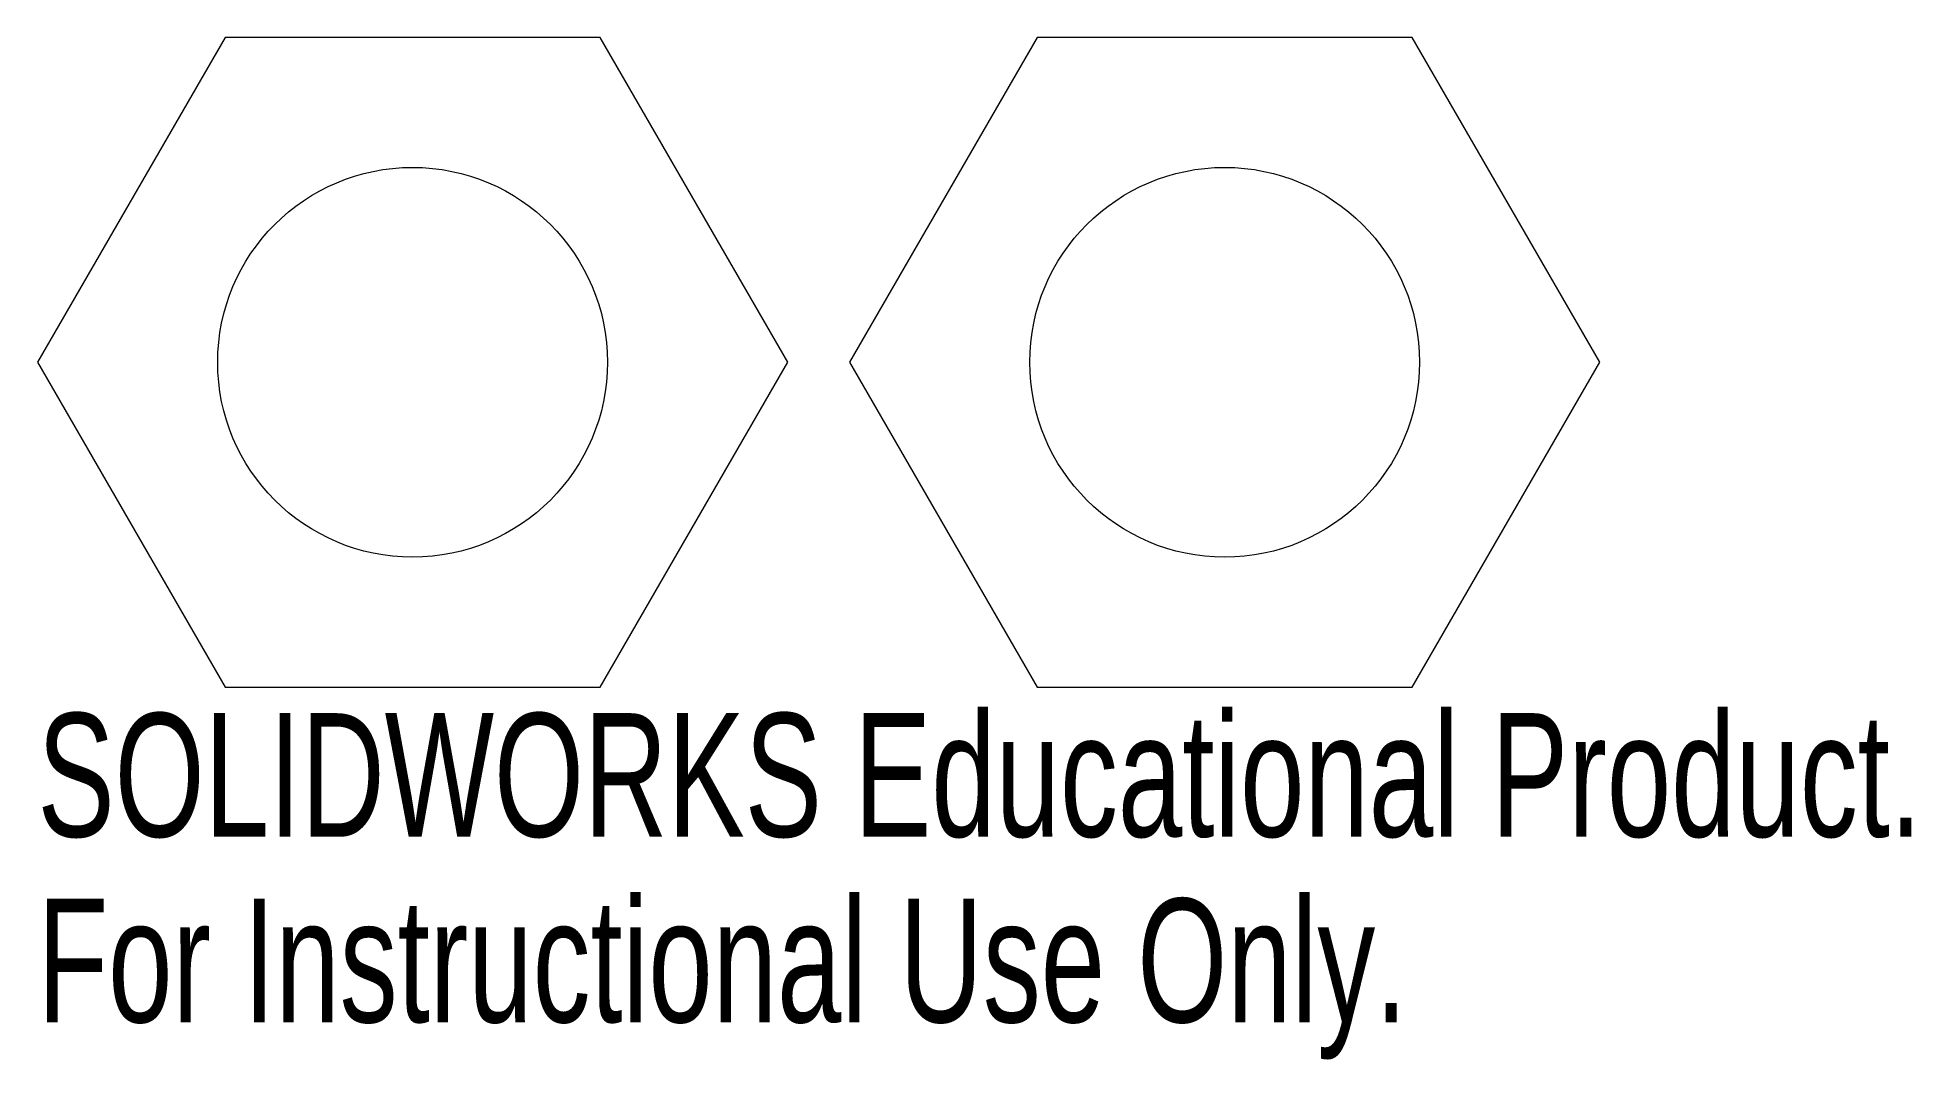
# Model space of a CAD drawing. Header units: inches. Extents: x -0.58 to 2.31, y -1.07 to 0.5.
import ezdxf

# ---------------------------------------------------------------- set-up
doc = ezdxf.new("R2010")
doc.units = ezdxf.units.IN
doc.header["$MEASUREMENT"] = 0
doc.styles.add('SLDTEXTSTYLE0', font='TXT', dxfattribs={"width": 0.7})

msp = doc.modelspace()

# ---------------------------------------------------------------- linework, layer by layer
at = {"color": 7, "linetype": 'Continuous', "lineweight": 15}
for p, q in [((-0.2887, 0.5), (-0.5774, 0)), ((0.2887, 0.5), (-0.2887, 0.5)), ((0.5774, 0), (0.2887, 0.5)), ((0.9613, 0.5), (0.6726, 0)), ((1.5387, 0.5), (0.9613, 0.5)), ((1.8274, 0), (1.5387, 0.5)), ((-0.5774, 0), (-0.2887, -0.5)), ((0.2887, -0.5), (0.5774, 0)), ((0.6726, 0), (0.9613, -0.5)), ((1.5387, -0.5), (1.8274, 0)), ((-0.2887, -0.5), (0.2887, -0.5)), ((0.9613, -0.5), (1.5387, -0.5))]:
    msp.add_line(p, q, dxfattribs=at)
for centre in [(0, 0), (1.25, 0)]:
    msp.add_circle(centre, 0.3, dxfattribs=at)

# ---------------------------------------------------------------- texts
at = {"color": 7, "linetype": 'Continuous', "char_height": 0.1903, "attachment_point": 1, "style": 'SLDTEXTSTYLE0'}
for s, insert in [('SOLIDWORKS Educational Product.', (-0.5774, -0.5401)), ('For Instructional Use Only.', (-0.5774, -0.8256))]:
    msp.add_mtext(s, dxfattribs=dict(at, insert=insert))

doc.saveas('drawing.dxf')
